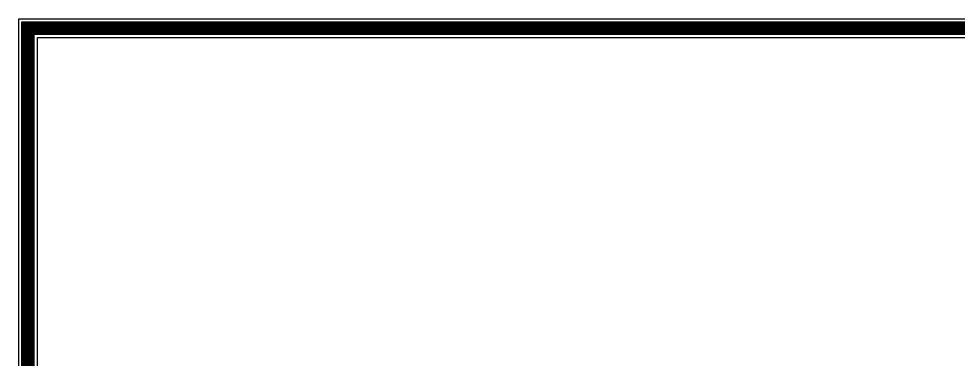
# Model space of a CAD drawing. Extents: x 41749 to 92598, y -24291 to 29432.
# Drawn here: x 42738 to 44255, y -21936 to -21386 of the extents above; entities that cross this region are included whole.
import ezdxf

# ---------------------------------------------------------------- set-up
doc = ezdxf.new("R2010")
doc.units = 0
doc.header["$MEASUREMENT"] = 0
doc.layers.add('MERBAS', color=231, linetype='CONTINUOUS')

msp = doc.modelspace()

# ---------------------------------------------------------------- linework, layer by layer
at = {"layer": 'MERBAS'}
for points in [[(42737.9822, -24285.68394), (42737.9822, -21385.68394), (45617.04216, -21385.68394), (45617.04216, -24285.68394)], [(42742.9822, -24280.68394), (42742.9822, -21390.68394), (45612.04216, -21390.68394), (45612.04216, -24280.68394)], [(42762.9822, -24260.68394), (42762.9822, -21410.68394), (45592.04216, -21410.68394), (45592.04216, -24260.68394)], [(42767.9822, -24255.68394), (42767.9822, -21415.68394), (45587.04216, -21415.68394), (45587.04216, -24255.68394)]]:
    msp.add_lwpolyline(points, close=True, dxfattribs=at)
at = {"layer": 'MERBAS', "const_width": 20}
msp.add_lwpolyline([(42752.9822, -24270.68394), (42752.9822, -21400.68394), (45602.04216, -21400.68394), (45602.04216, -24270.68394)], close=True, dxfattribs=at)

doc.saveas('drawing.dxf')
